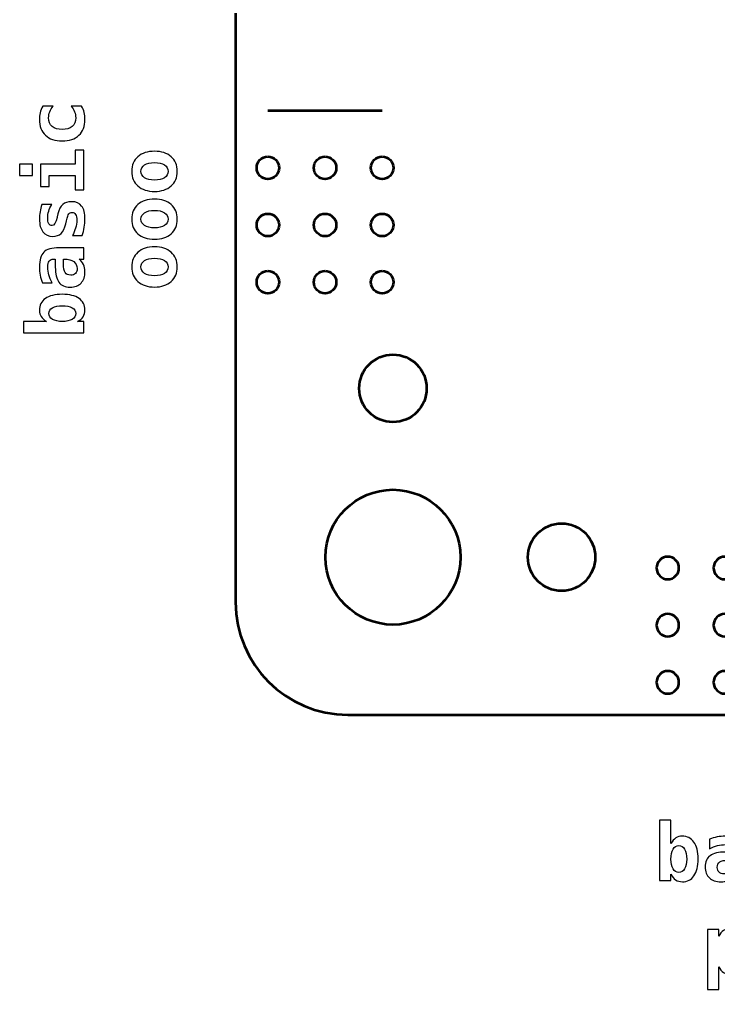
# Model space of a CAD drawing. Header units: centimetres. Extents: x -14.7 to 16.9, y -14.9 to 2.2.
# Drawn here: x -14.661 to -11.552, y -14.921 to -10.611 of the extents above; entities that cross this region are included whole.
import ezdxf

# ---------------------------------------------------------------- set-up
doc = ezdxf.new("R2010")
doc.units = ezdxf.units.CM
doc.header["$MEASUREMENT"] = 0
doc.layers.add('Layer 1', color=7, linetype='Continuous')

msp = doc.modelspace()

# ---------------------------------------------------------------- linework, layer by layer
at = {"layer": 'Layer 1', "lineweight": 53}
for centre, major_axis in [((-13.556, -11.27), (0, 0.05)), ((-13.302, -11.27), (0, 0.05)), ((-13.048, -11.27), (0, 0.05)), ((-13.556, -11.524), (0, 0.05)), ((-13.302, -11.524), (0, 0.05)), ((-13.048, -11.524), (0, 0.05)), ((-13.556, -11.778), (0, 0.05)), ((-13.302, -11.778), (0, 0.05)), ((-13.048, -11.778), (0, 0.05)), ((-13, -12.25), (0, 0.15)), ((-13, -13), (0, 0.3)), ((-12.25, -13), (0, 0.15))]:
    msp.add_ellipse(centre, major_axis=major_axis, ratio=1, dxfattribs=at)
for points, knots in [([(-13.7, -13.2), (-13.7, -13.2), (-13.7, -6.8), (-13.7, -6.8), (-13.7, -6.8), (-13.7, -6.52386), (-13.47614, -6.3), (-13.2, -6.3), (-13.2, -6.3), (-13.2, -6.3), (-6.8, -6.3), (-6.8, -6.3), (-6.8, -6.3), (-6.52386, -6.3), (-6.3, -6.52386), (-6.3, -6.8), (-6.3, -6.8), (-6.3, -6.8), (-6.3, -13.2), (-6.3, -13.2), (-6.3, -13.2), (-6.3, -13.47614), (-6.52386, -13.7), (-6.8, -13.7), (-6.8, -13.7), (-6.8, -13.7), (-13.2, -13.7), (-13.2, -13.7), (-13.2, -13.7), (-13.47614, -13.7), (-13.7, -13.47614), (-13.7, -13.2)], [0, 0, 0, 0, 0.1111111, 0.1111111, 0.1111111, 0.1111111, 0.2222222, 0.2222222, 0.2222222, 0.2222222, 0.3333333, 0.3333333, 0.3333333, 0.3333333, 0.4444444, 0.4444444, 0.4444444, 0.4444444, 0.5555556, 0.5555556, 0.5555556, 0.5555556, 0.6666667, 0.6666667, 0.6666667, 0.6666667, 0.7777778, 0.7777778, 0.7777778, 0.7777778, 1, 1, 1, 1]), ([(-11.728, -13.048), (-11.728, -13.07561), (-11.75039, -13.098), (-11.778, -13.098), (-11.778, -13.098), (-11.80561, -13.098), (-11.828, -13.07561), (-11.828, -13.048), (-11.828, -13.048), (-11.828, -13.02039), (-11.80561, -12.998), (-11.778, -12.998), (-11.778, -12.998), (-11.75039, -12.998), (-11.728, -13.02039), (-11.728, -13.048)], [0, 0, 0, 0, 0.2, 0.2, 0.2, 0.2, 0.4, 0.4, 0.4, 0.4, 0.6, 0.6, 0.6, 0.6, 1, 1, 1, 1]), ([(-11.474, -13.048), (-11.474, -13.07561), (-11.49639, -13.098), (-11.524, -13.098), (-11.524, -13.098), (-11.55161, -13.098), (-11.574, -13.07561), (-11.574, -13.048), (-11.574, -13.048), (-11.574, -13.02039), (-11.55161, -12.998), (-11.524, -12.998), (-11.524, -12.998), (-11.49639, -12.998), (-11.474, -13.02039), (-11.474, -13.048)], [0, 0, 0, 0, 0.2, 0.2, 0.2, 0.2, 0.4, 0.4, 0.4, 0.4, 0.6, 0.6, 0.6, 0.6, 1, 1, 1, 1]), ([(-11.728, -13.302), (-11.728, -13.32961), (-11.75039, -13.352), (-11.778, -13.352), (-11.778, -13.352), (-11.80561, -13.352), (-11.828, -13.32961), (-11.828, -13.302), (-11.828, -13.302), (-11.828, -13.27439), (-11.80561, -13.252), (-11.778, -13.252), (-11.778, -13.252), (-11.75039, -13.252), (-11.728, -13.27439), (-11.728, -13.302)], [0, 0, 0, 0, 0.2, 0.2, 0.2, 0.2, 0.4, 0.4, 0.4, 0.4, 0.6, 0.6, 0.6, 0.6, 1, 1, 1, 1]), ([(-11.474, -13.302), (-11.474, -13.32961), (-11.49639, -13.352), (-11.524, -13.352), (-11.524, -13.352), (-11.55161, -13.352), (-11.574, -13.32961), (-11.574, -13.302), (-11.574, -13.302), (-11.574, -13.27439), (-11.55161, -13.252), (-11.524, -13.252), (-11.524, -13.252), (-11.49639, -13.252), (-11.474, -13.27439), (-11.474, -13.302)], [0, 0, 0, 0, 0.2, 0.2, 0.2, 0.2, 0.4, 0.4, 0.4, 0.4, 0.6, 0.6, 0.6, 0.6, 1, 1, 1, 1]), ([(-11.728, -13.556), (-11.728, -13.58361), (-11.75039, -13.606), (-11.778, -13.606), (-11.778, -13.606), (-11.80561, -13.606), (-11.828, -13.58361), (-11.828, -13.556), (-11.828, -13.556), (-11.828, -13.52839), (-11.80561, -13.506), (-11.778, -13.506), (-11.778, -13.506), (-11.75039, -13.506), (-11.728, -13.52839), (-11.728, -13.556)], [0, 0, 0, 0, 0.2, 0.2, 0.2, 0.2, 0.4, 0.4, 0.4, 0.4, 0.6, 0.6, 0.6, 0.6, 1, 1, 1, 1]), ([(-11.474, -13.556), (-11.474, -13.58361), (-11.49639, -13.606), (-11.524, -13.606), (-11.524, -13.606), (-11.55161, -13.606), (-11.574, -13.58361), (-11.574, -13.556), (-11.574, -13.556), (-11.574, -13.52839), (-11.55161, -13.506), (-11.524, -13.506), (-11.524, -13.506), (-11.49639, -13.506), (-11.474, -13.52839), (-11.474, -13.556)], [0, 0, 0, 0, 0.2, 0.2, 0.2, 0.2, 0.4, 0.4, 0.4, 0.4, 0.6, 0.6, 0.6, 0.6, 1, 1, 1, 1])]:
    msp.add_open_spline(points, degree=3, knots=knots, dxfattribs=at)
at = {"layer": 'Layer 1'}
for points, knots in [([(-14.3843, -10.99677), (-14.37936, -11.00524), (-14.37565, -11.01441), (-14.37319, -11.02417), (-14.37319, -11.02417), (-14.37072, -11.03393), (-14.36948, -11.0444), (-14.36948, -11.05568), (-14.36948, -11.05568), (-14.36948, -11.08544), (-14.37842, -11.10866), (-14.39635, -11.12542), (-14.39635, -11.12542), (-14.41423, -11.14217), (-14.43904, -11.15058), (-14.47073, -11.15058), (-14.47073, -11.15058), (-14.50254, -11.15058), (-14.52741, -11.14212), (-14.5454, -11.12524), (-14.5454, -11.12524), (-14.56333, -11.10837), (-14.57233, -11.08508), (-14.57233, -11.05533), (-14.57233, -11.05533), (-14.57233, -11.04498), (-14.57109, -11.03505), (-14.56868, -11.02546), (-14.56868, -11.02546), (-14.56627, -11.01588), (-14.56257, -11.0063), (-14.55751, -10.99677), (-14.55751, -10.99677), (-14.55751, -10.99677), (-14.5113, -10.99677), (-14.5113, -10.99677), (-14.5113, -10.99677), (-14.51765, -11.00412), (-14.52253, -11.01217), (-14.52594, -11.02099), (-14.52594, -11.02099), (-14.52935, -11.02975), (-14.53105, -11.03887), (-14.53105, -11.04828), (-14.53105, -11.04828), (-14.53105, -11.06468), (-14.52582, -11.07732), (-14.51536, -11.08614), (-14.51536, -11.08614), (-14.50489, -11.09502), (-14.49001, -11.09943), (-14.47073, -11.09943), (-14.47073, -11.09943), (-14.45144, -11.09943), (-14.43663, -11.09502), (-14.42628, -11.08614), (-14.42628, -11.08614), (-14.41593, -11.07732), (-14.41076, -11.06468), (-14.41076, -11.04828), (-14.41076, -11.04828), (-14.41076, -11.03852), (-14.4124, -11.0294), (-14.41564, -11.02088), (-14.41564, -11.02088), (-14.41893, -11.01241), (-14.42387, -11.00435), (-14.43051, -10.99677), (-14.43051, -10.99677), (-14.43051, -10.99677), (-14.3843, -10.99677), (-14.3843, -10.99677)], [0, 0, 0, 0, 0.0526316, 0.0526316, 0.0526316, 0.0526316, 0.1052632, 0.1052632, 0.1052632, 0.1052632, 0.1578947, 0.1578947, 0.1578947, 0.1578947, 0.2105263, 0.2105263, 0.2105263, 0.2105263, 0.2631579, 0.2631579, 0.2631579, 0.2631579, 0.3157895, 0.3157895, 0.3157895, 0.3157895, 0.3684211, 0.3684211, 0.3684211, 0.3684211, 0.4210526, 0.4210526, 0.4210526, 0.4210526, 0.4736842, 0.4736842, 0.4736842, 0.4736842, 0.5263158, 0.5263158, 0.5263158, 0.5263158, 0.5789474, 0.5789474, 0.5789474, 0.5789474, 0.6315789, 0.6315789, 0.6315789, 0.6315789, 0.6842105, 0.6842105, 0.6842105, 0.6842105, 0.7368421, 0.7368421, 0.7368421, 0.7368421, 0.7894737, 0.7894737, 0.7894737, 0.7894737, 0.8421053, 0.8421053, 0.8421053, 0.8421053, 0.8947368, 0.8947368, 0.8947368, 0.8947368, 1, 1, 1, 1]), ([(-14.56739, -11.35378), (-14.56739, -11.35378), (-14.56739, -11.25394), (-14.56739, -11.25394), (-14.56739, -11.25394), (-14.56739, -11.25394), (-14.41323, -11.25394), (-14.41323, -11.25394), (-14.41323, -11.25394), (-14.41323, -11.25394), (-14.41323, -11.19115), (-14.41323, -11.19115), (-14.41323, -11.19115), (-14.41323, -11.19115), (-14.37442, -11.19115), (-14.37442, -11.19115), (-14.37442, -11.19115), (-14.37442, -11.19115), (-14.37442, -11.36719), (-14.37442, -11.36719), (-14.37442, -11.36719), (-14.37442, -11.36719), (-14.41323, -11.36719), (-14.41323, -11.36719), (-14.41323, -11.36719), (-14.41323, -11.36719), (-14.41323, -11.30439), (-14.41323, -11.30439), (-14.41323, -11.30439), (-14.41323, -11.30439), (-14.52858, -11.30439), (-14.52858, -11.30439), (-14.52858, -11.30439), (-14.52858, -11.30439), (-14.52858, -11.35378), (-14.52858, -11.35378), (-14.52858, -11.35378), (-14.52858, -11.35378), (-14.56739, -11.35378), (-14.56739, -11.35378)], [0, 0, 0, 0, 0.0909091, 0.0909091, 0.0909091, 0.0909091, 0.1818182, 0.1818182, 0.1818182, 0.1818182, 0.2727273, 0.2727273, 0.2727273, 0.2727273, 0.3636364, 0.3636364, 0.3636364, 0.3636364, 0.4545455, 0.4545455, 0.4545455, 0.4545455, 0.5454545, 0.5454545, 0.5454545, 0.5454545, 0.6363636, 0.6363636, 0.6363636, 0.6363636, 0.7272727, 0.7272727, 0.7272727, 0.7272727, 0.8181818, 0.8181818, 0.8181818, 0.8181818, 1, 1, 1, 1]), ([(-14.06009, -11.37495), (-14.09119, -11.37495), (-14.11583, -11.36689), (-14.13406, -11.35078), (-14.13406, -11.35078), (-14.15222, -11.33461), (-14.16134, -11.31297), (-14.16134, -11.28575), (-14.16134, -11.28575), (-14.16134, -11.25847), (-14.15222, -11.23677), (-14.13406, -11.22061), (-14.13406, -11.22061), (-14.11583, -11.2045), (-14.09119, -11.19644), (-14.06009, -11.19644), (-14.06009, -11.19644), (-14.02899, -11.19644), (-14.00435, -11.2045), (-13.98612, -11.22061), (-13.98612, -11.22061), (-13.96795, -11.23677), (-13.95884, -11.25847), (-13.95884, -11.28575), (-13.95884, -11.28575), (-13.95884, -11.31297), (-13.96795, -11.33461), (-13.98612, -11.35078), (-13.98612, -11.35078), (-14.00435, -11.36689), (-14.02899, -11.37495), (-14.06009, -11.37495)], [0, 0, 0, 0, 0.1111111, 0.1111111, 0.1111111, 0.1111111, 0.2222222, 0.2222222, 0.2222222, 0.2222222, 0.3333333, 0.3333333, 0.3333333, 0.3333333, 0.4444444, 0.4444444, 0.4444444, 0.4444444, 0.5555556, 0.5555556, 0.5555556, 0.5555556, 0.6666667, 0.6666667, 0.6666667, 0.6666667, 0.7777778, 0.7777778, 0.7777778, 0.7777778, 1, 1, 1, 1]), ([(-14.12041, -11.28575), (-14.12041, -11.29781), (-14.11512, -11.30727), (-14.10448, -11.31415), (-14.10448, -11.31415), (-14.09384, -11.32103), (-14.07902, -11.3245), (-14.06009, -11.3245), (-14.06009, -11.3245), (-14.04116, -11.3245), (-14.02634, -11.32103), (-14.0157, -11.31415), (-14.0157, -11.31415), (-14.00506, -11.30727), (-13.99976, -11.29781), (-13.99976, -11.28575), (-13.99976, -11.28575), (-13.99976, -11.27364), (-14.00506, -11.26411), (-14.0157, -11.25724), (-14.0157, -11.25724), (-14.02634, -11.25036), (-14.04116, -11.24689), (-14.06009, -11.24689), (-14.06009, -11.24689), (-14.07902, -11.24689), (-14.09384, -11.25036), (-14.10448, -11.25724), (-14.10448, -11.25724), (-14.11512, -11.26411), (-14.12041, -11.27364), (-14.12041, -11.28575)], [0, 0, 0, 0, 0.1111111, 0.1111111, 0.1111111, 0.1111111, 0.2222222, 0.2222222, 0.2222222, 0.2222222, 0.3333333, 0.3333333, 0.3333333, 0.3333333, 0.4444444, 0.4444444, 0.4444444, 0.4444444, 0.5555556, 0.5555556, 0.5555556, 0.5555556, 0.6666667, 0.6666667, 0.6666667, 0.6666667, 0.7777778, 0.7777778, 0.7777778, 0.7777778, 1, 1, 1, 1]), ([(-14.66123, -11.30439), (-14.66123, -11.30439), (-14.66123, -11.25394), (-14.66123, -11.25394), (-14.66123, -11.25394), (-14.66123, -11.25394), (-14.60232, -11.25394), (-14.60232, -11.25394), (-14.60232, -11.25394), (-14.60232, -11.25394), (-14.60232, -11.30439), (-14.60232, -11.30439), (-14.60232, -11.30439), (-14.60232, -11.30439), (-14.66123, -11.30439), (-14.66123, -11.30439)], [0, 0, 0, 0, 0.2, 0.2, 0.2, 0.2, 0.4, 0.4, 0.4, 0.4, 0.6, 0.6, 0.6, 0.6, 1, 1, 1, 1]), ([(-14.56139, -11.4335), (-14.56139, -11.4335), (-14.5173, -11.4335), (-14.5173, -11.4335), (-14.5173, -11.4335), (-14.52323, -11.44279), (-14.5277, -11.4525), (-14.53076, -11.46255), (-14.53076, -11.46255), (-14.53376, -11.4726), (-14.53529, -11.48272), (-14.53529, -11.49283), (-14.53529, -11.49283), (-14.53529, -11.50412), (-14.53364, -11.51264), (-14.53041, -11.51835), (-14.53041, -11.51835), (-14.52711, -11.52411), (-14.52229, -11.52699), (-14.51588, -11.52699), (-14.51588, -11.52699), (-14.50671, -11.52699), (-14.49925, -11.5147), (-14.49348, -11.49013), (-14.49348, -11.49013), (-14.49348, -11.49013), (-14.49301, -11.48824), (-14.49301, -11.48824), (-14.49301, -11.48824), (-14.49301, -11.48824), (-14.48954, -11.47378), (-14.48954, -11.47378), (-14.48954, -11.47378), (-14.48519, -11.45538), (-14.47814, -11.44185), (-14.46844, -11.43333), (-14.46844, -11.43333), (-14.45873, -11.42474), (-14.44562, -11.42045), (-14.4291, -11.42045), (-14.4291, -11.42045), (-14.40923, -11.42045), (-14.39429, -11.42698), (-14.38436, -11.43997), (-14.38436, -11.43997), (-14.37442, -11.45302), (-14.36948, -11.4726), (-14.36948, -11.49877), (-14.36948, -11.49877), (-14.36948, -11.51035), (-14.37048, -11.52229), (-14.37248, -11.5344), (-14.37248, -11.5344), (-14.37448, -11.54657), (-14.37748, -11.55892), (-14.38148, -11.57144), (-14.38148, -11.57144), (-14.38148, -11.57144), (-14.42557, -11.57144), (-14.42557, -11.57144), (-14.42557, -11.57144), (-14.41928, -11.56033), (-14.41446, -11.54898), (-14.41117, -11.53746), (-14.41117, -11.53746), (-14.40782, -11.52593), (-14.40617, -11.51482), (-14.40617, -11.504), (-14.40617, -11.504), (-14.40617, -11.49218), (-14.40788, -11.48325), (-14.41134, -11.47719), (-14.41134, -11.47719), (-14.41475, -11.47113), (-14.41975, -11.46808), (-14.42628, -11.46808), (-14.42628, -11.46808), (-14.43275, -11.46808), (-14.43769, -11.47025), (-14.4411, -11.47454), (-14.4411, -11.47454), (-14.44456, -11.47884), (-14.44821, -11.48907), (-14.45215, -11.5053), (-14.45215, -11.5053), (-14.45215, -11.5053), (-14.45521, -11.51923), (-14.45521, -11.51923), (-14.45521, -11.51923), (-14.45962, -11.53852), (-14.46644, -11.55257), (-14.47573, -11.56139), (-14.47573, -11.56139), (-14.48502, -11.57021), (-14.49748, -11.57462), (-14.51306, -11.57462), (-14.51306, -11.57462), (-14.5317, -11.57462), (-14.54617, -11.56791), (-14.55645, -11.55445), (-14.55645, -11.55445), (-14.5668, -11.54104), (-14.57198, -11.52211), (-14.57198, -11.49777), (-14.57198, -11.49777), (-14.57198, -11.48683), (-14.57109, -11.47596), (-14.56933, -11.46514), (-14.56933, -11.46514), (-14.56757, -11.45426), (-14.56492, -11.44374), (-14.56139, -11.4335)], [0, 0, 0, 0, 0.0344828, 0.0344828, 0.0344828, 0.0344828, 0.0689655, 0.0689655, 0.0689655, 0.0689655, 0.1034483, 0.1034483, 0.1034483, 0.1034483, 0.137931, 0.137931, 0.137931, 0.137931, 0.1724138, 0.1724138, 0.1724138, 0.1724138, 0.2068966, 0.2068966, 0.2068966, 0.2068966, 0.2413793, 0.2413793, 0.2413793, 0.2413793, 0.2758621, 0.2758621, 0.2758621, 0.2758621, 0.3103448, 0.3103448, 0.3103448, 0.3103448, 0.3448276, 0.3448276, 0.3448276, 0.3448276, 0.3793103, 0.3793103, 0.3793103, 0.3793103, 0.4137931, 0.4137931, 0.4137931, 0.4137931, 0.4482759, 0.4482759, 0.4482759, 0.4482759, 0.4827586, 0.4827586, 0.4827586, 0.4827586, 0.5172414, 0.5172414, 0.5172414, 0.5172414, 0.5517241, 0.5517241, 0.5517241, 0.5517241, 0.5862069, 0.5862069, 0.5862069, 0.5862069, 0.6206897, 0.6206897, 0.6206897, 0.6206897, 0.6551724, 0.6551724, 0.6551724, 0.6551724, 0.6896552, 0.6896552, 0.6896552, 0.6896552, 0.7241379, 0.7241379, 0.7241379, 0.7241379, 0.7586207, 0.7586207, 0.7586207, 0.7586207, 0.7931034, 0.7931034, 0.7931034, 0.7931034, 0.8275862, 0.8275862, 0.8275862, 0.8275862, 0.862069, 0.862069, 0.862069, 0.862069, 0.8965517, 0.8965517, 0.8965517, 0.8965517, 0.9310345, 0.9310345, 0.9310345, 0.9310345, 1, 1, 1, 1]), ([(-14.06009, -11.58732), (-14.09119, -11.58732), (-14.11583, -11.57926), (-14.13406, -11.56315), (-14.13406, -11.56315), (-14.15222, -11.54698), (-14.16134, -11.52534), (-14.16134, -11.49812), (-14.16134, -11.49812), (-14.16134, -11.47084), (-14.15222, -11.44914), (-14.13406, -11.43298), (-14.13406, -11.43298), (-14.11583, -11.41687), (-14.09119, -11.40881), (-14.06009, -11.40881), (-14.06009, -11.40881), (-14.02899, -11.40881), (-14.00435, -11.41687), (-13.98612, -11.43298), (-13.98612, -11.43298), (-13.96795, -11.44914), (-13.95884, -11.47084), (-13.95884, -11.49812), (-13.95884, -11.49812), (-13.95884, -11.52534), (-13.96795, -11.54698), (-13.98612, -11.56315), (-13.98612, -11.56315), (-14.00435, -11.57926), (-14.02899, -11.58732), (-14.06009, -11.58732)], [0, 0, 0, 0, 0.1111111, 0.1111111, 0.1111111, 0.1111111, 0.2222222, 0.2222222, 0.2222222, 0.2222222, 0.3333333, 0.3333333, 0.3333333, 0.3333333, 0.4444444, 0.4444444, 0.4444444, 0.4444444, 0.5555556, 0.5555556, 0.5555556, 0.5555556, 0.6666667, 0.6666667, 0.6666667, 0.6666667, 0.7777778, 0.7777778, 0.7777778, 0.7777778, 1, 1, 1, 1]), ([(-14.12041, -11.49812), (-14.12041, -11.51018), (-14.11512, -11.51964), (-14.10448, -11.52652), (-14.10448, -11.52652), (-14.09384, -11.5334), (-14.07902, -11.53687), (-14.06009, -11.53687), (-14.06009, -11.53687), (-14.04116, -11.53687), (-14.02634, -11.5334), (-14.0157, -11.52652), (-14.0157, -11.52652), (-14.00506, -11.51964), (-13.99976, -11.51018), (-13.99976, -11.49812), (-13.99976, -11.49812), (-13.99976, -11.48601), (-14.00506, -11.47648), (-14.0157, -11.46961), (-14.0157, -11.46961), (-14.02634, -11.46273), (-14.04116, -11.45926), (-14.06009, -11.45926), (-14.06009, -11.45926), (-14.07902, -11.45926), (-14.09384, -11.46273), (-14.10448, -11.46961), (-14.10448, -11.46961), (-14.11512, -11.47648), (-14.12041, -11.48601), (-14.12041, -11.49812)], [0, 0, 0, 0, 0.1111111, 0.1111111, 0.1111111, 0.1111111, 0.2222222, 0.2222222, 0.2222222, 0.2222222, 0.3333333, 0.3333333, 0.3333333, 0.3333333, 0.4444444, 0.4444444, 0.4444444, 0.4444444, 0.5555556, 0.5555556, 0.5555556, 0.5555556, 0.6666667, 0.6666667, 0.6666667, 0.6666667, 0.7777778, 0.7777778, 0.7777778, 0.7777778, 1, 1, 1, 1]), ([(-14.48455, -11.62577), (-14.48455, -11.62577), (-14.37442, -11.62577), (-14.37442, -11.62577), (-14.37442, -11.62577), (-14.37442, -11.62577), (-14.37442, -11.67586), (-14.37442, -11.67586), (-14.37442, -11.67586), (-14.37442, -11.67586), (-14.39594, -11.67586), (-14.39594, -11.67586), (-14.39594, -11.67586), (-14.38747, -11.68192), (-14.38095, -11.68974), (-14.37636, -11.69926), (-14.37636, -11.69926), (-14.37177, -11.70879), (-14.36948, -11.71931), (-14.36948, -11.73078), (-14.36948, -11.73078), (-14.36948, -11.75271), (-14.3753, -11.76982), (-14.38688, -11.78205), (-14.38688, -11.78205), (-14.39847, -11.79428), (-14.41464, -11.80039), (-14.43545, -11.80039), (-14.43545, -11.80039), (-14.45797, -11.80039), (-14.47461, -11.7931), (-14.48531, -11.77852), (-14.48531, -11.77852), (-14.49607, -11.76394), (-14.50142, -11.74142), (-14.50142, -11.7109), (-14.50142, -11.7109), (-14.50142, -11.7109), (-14.50142, -11.67586), (-14.50142, -11.67586), (-14.50142, -11.67586), (-14.50142, -11.67586), (-14.50983, -11.67586), (-14.50983, -11.67586), (-14.50983, -11.67586), (-14.518, -11.67586), (-14.52412, -11.6788), (-14.52829, -11.68474), (-14.52829, -11.68474), (-14.53247, -11.69068), (-14.53458, -11.69938), (-14.53458, -11.7109), (-14.53458, -11.7109), (-14.53458, -11.72296), (-14.53305, -11.7346), (-14.53005, -11.74595), (-14.53005, -11.74595), (-14.527, -11.75724), (-14.52218, -11.76905), (-14.51553, -11.78134), (-14.51553, -11.78134), (-14.51553, -11.78134), (-14.55857, -11.78134), (-14.55857, -11.78134), (-14.55857, -11.78134), (-14.56316, -11.77023), (-14.56651, -11.75888), (-14.56868, -11.74742), (-14.56868, -11.74742), (-14.57086, -11.73589), (-14.57198, -11.72372), (-14.57198, -11.7109), (-14.57198, -11.7109), (-14.57198, -11.67951), (-14.56563, -11.65752), (-14.55287, -11.64482), (-14.55287, -11.64482), (-14.54011, -11.63212), (-14.51735, -11.62577), (-14.48455, -11.62577)], [0, 0, 0, 0, 0.047619, 0.047619, 0.047619, 0.047619, 0.0952381, 0.0952381, 0.0952381, 0.0952381, 0.1428571, 0.1428571, 0.1428571, 0.1428571, 0.1904762, 0.1904762, 0.1904762, 0.1904762, 0.2380952, 0.2380952, 0.2380952, 0.2380952, 0.2857143, 0.2857143, 0.2857143, 0.2857143, 0.3333333, 0.3333333, 0.3333333, 0.3333333, 0.3809524, 0.3809524, 0.3809524, 0.3809524, 0.4285714, 0.4285714, 0.4285714, 0.4285714, 0.4761905, 0.4761905, 0.4761905, 0.4761905, 0.5238095, 0.5238095, 0.5238095, 0.5238095, 0.5714286, 0.5714286, 0.5714286, 0.5714286, 0.6190476, 0.6190476, 0.6190476, 0.6190476, 0.6666667, 0.6666667, 0.6666667, 0.6666667, 0.7142857, 0.7142857, 0.7142857, 0.7142857, 0.7619048, 0.7619048, 0.7619048, 0.7619048, 0.8095238, 0.8095238, 0.8095238, 0.8095238, 0.8571429, 0.8571429, 0.8571429, 0.8571429, 0.9047619, 0.9047619, 0.9047619, 0.9047619, 1, 1, 1, 1]), ([(-14.06009, -11.79969), (-14.09119, -11.79969), (-14.11583, -11.79163), (-14.13406, -11.77552), (-14.13406, -11.77552), (-14.15222, -11.75935), (-14.16134, -11.73771), (-14.16134, -11.71049), (-14.16134, -11.71049), (-14.16134, -11.68321), (-14.15222, -11.66151), (-14.13406, -11.64535), (-14.13406, -11.64535), (-14.11583, -11.62924), (-14.09119, -11.62118), (-14.06009, -11.62118), (-14.06009, -11.62118), (-14.02899, -11.62118), (-14.00435, -11.62924), (-13.98612, -11.64535), (-13.98612, -11.64535), (-13.96795, -11.66151), (-13.95884, -11.68321), (-13.95884, -11.71049), (-13.95884, -11.71049), (-13.95884, -11.73771), (-13.96795, -11.75935), (-13.98612, -11.77552), (-13.98612, -11.77552), (-14.00435, -11.79163), (-14.02899, -11.79969), (-14.06009, -11.79969)], [0, 0, 0, 0, 0.1111111, 0.1111111, 0.1111111, 0.1111111, 0.2222222, 0.2222222, 0.2222222, 0.2222222, 0.3333333, 0.3333333, 0.3333333, 0.3333333, 0.4444444, 0.4444444, 0.4444444, 0.4444444, 0.5555556, 0.5555556, 0.5555556, 0.5555556, 0.6666667, 0.6666667, 0.6666667, 0.6666667, 0.7777778, 0.7777778, 0.7777778, 0.7777778, 1, 1, 1, 1]), ([(-14.46508, -11.69603), (-14.46508, -11.7149), (-14.46267, -11.72807), (-14.45785, -11.73554), (-14.45785, -11.73554), (-14.45303, -11.74301), (-14.44474, -11.74677), (-14.43304, -11.74677), (-14.43304, -11.74677), (-14.42428, -11.74677), (-14.41734, -11.74418), (-14.41217, -11.73901), (-14.41217, -11.73901), (-14.40699, -11.73383), (-14.40441, -11.72684), (-14.40441, -11.71796), (-14.40441, -11.71796), (-14.40441, -11.70461), (-14.40946, -11.69426), (-14.41952, -11.68691), (-14.41952, -11.68691), (-14.42957, -11.67956), (-14.44362, -11.67586), (-14.46162, -11.67586), (-14.46162, -11.67586), (-14.46162, -11.67586), (-14.46508, -11.67586), (-14.46508, -11.67586), (-14.46508, -11.67586), (-14.46508, -11.67586), (-14.46508, -11.69603), (-14.46508, -11.69603)], [0, 0, 0, 0, 0.1111111, 0.1111111, 0.1111111, 0.1111111, 0.2222222, 0.2222222, 0.2222222, 0.2222222, 0.3333333, 0.3333333, 0.3333333, 0.3333333, 0.4444444, 0.4444444, 0.4444444, 0.4444444, 0.5555556, 0.5555556, 0.5555556, 0.5555556, 0.6666667, 0.6666667, 0.6666667, 0.6666667, 0.7777778, 0.7777778, 0.7777778, 0.7777778, 1, 1, 1, 1]), ([(-14.12041, -11.71049), (-14.12041, -11.72255), (-14.11512, -11.73201), (-14.10448, -11.73889), (-14.10448, -11.73889), (-14.09384, -11.74577), (-14.07902, -11.74924), (-14.06009, -11.74924), (-14.06009, -11.74924), (-14.04116, -11.74924), (-14.02634, -11.74577), (-14.0157, -11.73889), (-14.0157, -11.73889), (-14.00506, -11.73201), (-13.99976, -11.72255), (-13.99976, -11.71049), (-13.99976, -11.71049), (-13.99976, -11.69838), (-14.00506, -11.68885), (-14.0157, -11.68198), (-14.0157, -11.68198), (-14.02634, -11.6751), (-14.04116, -11.67163), (-14.06009, -11.67163), (-14.06009, -11.67163), (-14.07902, -11.67163), (-14.09384, -11.6751), (-14.10448, -11.68198), (-14.10448, -11.68198), (-14.11512, -11.68885), (-14.12041, -11.69838), (-14.12041, -11.71049)], [0, 0, 0, 0, 0.1111111, 0.1111111, 0.1111111, 0.1111111, 0.2222222, 0.2222222, 0.2222222, 0.2222222, 0.3333333, 0.3333333, 0.3333333, 0.3333333, 0.4444444, 0.4444444, 0.4444444, 0.4444444, 0.5555556, 0.5555556, 0.5555556, 0.5555556, 0.6666667, 0.6666667, 0.6666667, 0.6666667, 0.7777778, 0.7777778, 0.7777778, 0.7777778, 1, 1, 1, 1]), ([(-14.53999, -11.95279), (-14.55063, -11.94662), (-14.55863, -11.93938), (-14.56398, -11.93121), (-14.56398, -11.93121), (-14.56933, -11.92298), (-14.57198, -11.91375), (-14.57198, -11.9034), (-14.57198, -11.9034), (-14.57198, -11.88059), (-14.56327, -11.86295), (-14.54581, -11.85066), (-14.54581, -11.85066), (-14.52835, -11.83831), (-14.5033, -11.83214), (-14.47073, -11.83214), (-14.47073, -11.83214), (-14.43857, -11.83214), (-14.4137, -11.83819), (-14.396, -11.85037), (-14.396, -11.85037), (-14.3783, -11.86254), (-14.36948, -11.87965), (-14.36948, -11.9017), (-14.36948, -11.9017), (-14.36948, -11.91328), (-14.3723, -11.92333), (-14.37789, -11.93198), (-14.37789, -11.93198), (-14.38353, -11.94056), (-14.39188, -11.9475), (-14.403, -11.95279), (-14.403, -11.95279), (-14.403, -11.95279), (-14.37442, -11.95279), (-14.37442, -11.95279), (-14.37442, -11.95279), (-14.37442, -11.95279), (-14.37442, -12.00324), (-14.37442, -12.00324), (-14.37442, -12.00324), (-14.37442, -12.00324), (-14.64253, -12.00324), (-14.64253, -12.00324), (-14.64253, -12.00324), (-14.64253, -12.00324), (-14.64253, -11.95279), (-14.64253, -11.95279), (-14.64253, -11.95279), (-14.64253, -11.95279), (-14.53999, -11.95279), (-14.53999, -11.95279)], [0, 0, 0, 0, 0.0714286, 0.0714286, 0.0714286, 0.0714286, 0.1428571, 0.1428571, 0.1428571, 0.1428571, 0.2142857, 0.2142857, 0.2142857, 0.2142857, 0.2857143, 0.2857143, 0.2857143, 0.2857143, 0.3571429, 0.3571429, 0.3571429, 0.3571429, 0.4285714, 0.4285714, 0.4285714, 0.4285714, 0.5, 0.5, 0.5, 0.5, 0.5714286, 0.5714286, 0.5714286, 0.5714286, 0.6428571, 0.6428571, 0.6428571, 0.6428571, 0.7142857, 0.7142857, 0.7142857, 0.7142857, 0.7857143, 0.7857143, 0.7857143, 0.7857143, 0.8571429, 0.8571429, 0.8571429, 0.8571429, 1, 1, 1, 1]), ([(-14.47038, -11.88259), (-14.48896, -11.88259), (-14.5036, -11.8857), (-14.51412, -11.89188), (-14.51412, -11.89188), (-14.5247, -11.89805), (-14.53, -11.90663), (-14.53, -11.91751), (-14.53, -11.91751), (-14.53, -11.92839), (-14.5247, -11.93703), (-14.51412, -11.94332), (-14.51412, -11.94332), (-14.5036, -11.94961), (-14.48896, -11.95279), (-14.47038, -11.95279), (-14.47038, -11.95279), (-14.45174, -11.95279), (-14.43716, -11.94961), (-14.42663, -11.94332), (-14.42663, -11.94332), (-14.41605, -11.93703), (-14.41076, -11.92839), (-14.41076, -11.91751), (-14.41076, -11.91751), (-14.41076, -11.90663), (-14.41605, -11.89805), (-14.42663, -11.89188), (-14.42663, -11.89188), (-14.43716, -11.8857), (-14.45174, -11.88259), (-14.47038, -11.88259)], [0, 0, 0, 0, 0.1111111, 0.1111111, 0.1111111, 0.1111111, 0.2222222, 0.2222222, 0.2222222, 0.2222222, 0.3333333, 0.3333333, 0.3333333, 0.3333333, 0.4444444, 0.4444444, 0.4444444, 0.4444444, 0.5555556, 0.5555556, 0.5555556, 0.5555556, 0.6666667, 0.6666667, 0.6666667, 0.6666667, 0.7777778, 0.7777778, 0.7777778, 0.7777778, 1, 1, 1, 1]), ([(-11.76356, -14.27167), (-11.75739, -14.26103), (-11.75015, -14.25303), (-11.74198, -14.24768), (-11.74198, -14.24768), (-11.73375, -14.24233), (-11.72452, -14.23968), (-11.71417, -14.23968), (-11.71417, -14.23968), (-11.69136, -14.23968), (-11.67372, -14.24839), (-11.66143, -14.26585), (-11.66143, -14.26585), (-11.64908, -14.28331), (-11.64291, -14.3083), (-11.64291, -14.34093), (-11.64291, -14.34093), (-11.64291, -14.37309), (-11.64896, -14.39796), (-11.66114, -14.41566), (-11.66114, -14.41566), (-11.67331, -14.43336), (-11.69042, -14.44218), (-11.71247, -14.44218), (-11.71247, -14.44218), (-11.72405, -14.44218), (-11.7341, -14.43936), (-11.74275, -14.43377), (-11.74275, -14.43377), (-11.75133, -14.42813), (-11.75827, -14.41978), (-11.76356, -14.40866), (-11.76356, -14.40866), (-11.76356, -14.40866), (-11.76356, -14.43724), (-11.76356, -14.43724), (-11.76356, -14.43724), (-11.76356, -14.43724), (-11.81401, -14.43724), (-11.81401, -14.43724), (-11.81401, -14.43724), (-11.81401, -14.43724), (-11.81401, -14.16913), (-11.81401, -14.16913), (-11.81401, -14.16913), (-11.81401, -14.16913), (-11.76356, -14.16913), (-11.76356, -14.16913), (-11.76356, -14.16913), (-11.76356, -14.16913), (-11.76356, -14.27167), (-11.76356, -14.27167)], [0, 0, 0, 0, 0.0714286, 0.0714286, 0.0714286, 0.0714286, 0.1428571, 0.1428571, 0.1428571, 0.1428571, 0.2142857, 0.2142857, 0.2142857, 0.2142857, 0.2857143, 0.2857143, 0.2857143, 0.2857143, 0.3571429, 0.3571429, 0.3571429, 0.3571429, 0.4285714, 0.4285714, 0.4285714, 0.4285714, 0.5, 0.5, 0.5, 0.5, 0.5714286, 0.5714286, 0.5714286, 0.5714286, 0.6428571, 0.6428571, 0.6428571, 0.6428571, 0.7142857, 0.7142857, 0.7142857, 0.7142857, 0.7857143, 0.7857143, 0.7857143, 0.7857143, 0.8571429, 0.8571429, 0.8571429, 0.8571429, 1, 1, 1, 1]), ([(-11.43654, -14.32711), (-11.43654, -14.32711), (-11.43654, -14.43724), (-11.43654, -14.43724), (-11.43654, -14.43724), (-11.43654, -14.43724), (-11.48663, -14.43724), (-11.48663, -14.43724), (-11.48663, -14.43724), (-11.48663, -14.43724), (-11.48663, -14.41572), (-11.48663, -14.41572), (-11.48663, -14.41572), (-11.49269, -14.42419), (-11.50051, -14.43071), (-11.51003, -14.4353), (-11.51003, -14.4353), (-11.51956, -14.43989), (-11.53008, -14.44218), (-11.54155, -14.44218), (-11.54155, -14.44218), (-11.56348, -14.44218), (-11.58059, -14.43636), (-11.59282, -14.42478), (-11.59282, -14.42478), (-11.60505, -14.41319), (-11.61116, -14.39696), (-11.61116, -14.37621), (-11.61116, -14.37621), (-11.61116, -14.35369), (-11.60387, -14.33705), (-11.58929, -14.32635), (-11.58929, -14.32635), (-11.57471, -14.31559), (-11.55219, -14.31024), (-11.52167, -14.31024), (-11.52167, -14.31024), (-11.52167, -14.31024), (-11.48663, -14.31024), (-11.48663, -14.31024), (-11.48663, -14.31024), (-11.48663, -14.31024), (-11.48663, -14.30183), (-11.48663, -14.30183), (-11.48663, -14.30183), (-11.48663, -14.29366), (-11.48957, -14.28754), (-11.49551, -14.28337), (-11.49551, -14.28337), (-11.50145, -14.27919), (-11.51015, -14.27708), (-11.52167, -14.27708), (-11.52167, -14.27708), (-11.53373, -14.27708), (-11.54537, -14.27861), (-11.55672, -14.28161), (-11.55672, -14.28161), (-11.56801, -14.28466), (-11.57982, -14.28948), (-11.59211, -14.29613), (-11.59211, -14.29613), (-11.59211, -14.29613), (-11.59211, -14.25309), (-11.59211, -14.25309), (-11.59211, -14.25309), (-11.581, -14.2485), (-11.56965, -14.24515), (-11.55819, -14.24298), (-11.55819, -14.24298), (-11.54666, -14.2408), (-11.53449, -14.23968), (-11.52167, -14.23968), (-11.52167, -14.23968), (-11.49028, -14.23968), (-11.46829, -14.24603), (-11.45559, -14.25879), (-11.45559, -14.25879), (-11.44289, -14.27155), (-11.43654, -14.29431), (-11.43654, -14.32711)], [0, 0, 0, 0, 0.047619, 0.047619, 0.047619, 0.047619, 0.0952381, 0.0952381, 0.0952381, 0.0952381, 0.1428571, 0.1428571, 0.1428571, 0.1428571, 0.1904762, 0.1904762, 0.1904762, 0.1904762, 0.2380952, 0.2380952, 0.2380952, 0.2380952, 0.2857143, 0.2857143, 0.2857143, 0.2857143, 0.3333333, 0.3333333, 0.3333333, 0.3333333, 0.3809524, 0.3809524, 0.3809524, 0.3809524, 0.4285714, 0.4285714, 0.4285714, 0.4285714, 0.4761905, 0.4761905, 0.4761905, 0.4761905, 0.5238095, 0.5238095, 0.5238095, 0.5238095, 0.5714286, 0.5714286, 0.5714286, 0.5714286, 0.6190476, 0.6190476, 0.6190476, 0.6190476, 0.6666667, 0.6666667, 0.6666667, 0.6666667, 0.7142857, 0.7142857, 0.7142857, 0.7142857, 0.7619048, 0.7619048, 0.7619048, 0.7619048, 0.8095238, 0.8095238, 0.8095238, 0.8095238, 0.8571429, 0.8571429, 0.8571429, 0.8571429, 0.9047619, 0.9047619, 0.9047619, 0.9047619, 1, 1, 1, 1]), ([(-11.69336, -14.34128), (-11.69336, -14.32265), (-11.69647, -14.30806), (-11.70265, -14.29754), (-11.70265, -14.29754), (-11.70882, -14.28696), (-11.7174, -14.28166), (-11.72828, -14.28166), (-11.72828, -14.28166), (-11.73916, -14.28166), (-11.7478, -14.28696), (-11.75409, -14.29754), (-11.75409, -14.29754), (-11.76038, -14.30806), (-11.76356, -14.32265), (-11.76356, -14.34128), (-11.76356, -14.34128), (-11.76356, -14.35986), (-11.76038, -14.3745), (-11.75409, -14.38503), (-11.75409, -14.38503), (-11.7478, -14.39561), (-11.73916, -14.4009), (-11.72828, -14.4009), (-11.72828, -14.4009), (-11.7174, -14.4009), (-11.70882, -14.39561), (-11.70265, -14.38503), (-11.70265, -14.38503), (-11.69647, -14.3745), (-11.69336, -14.35986), (-11.69336, -14.34128)], [0, 0, 0, 0, 0.1111111, 0.1111111, 0.1111111, 0.1111111, 0.2222222, 0.2222222, 0.2222222, 0.2222222, 0.3333333, 0.3333333, 0.3333333, 0.3333333, 0.4444444, 0.4444444, 0.4444444, 0.4444444, 0.5555556, 0.5555556, 0.5555556, 0.5555556, 0.6666667, 0.6666667, 0.6666667, 0.6666667, 0.7777778, 0.7777778, 0.7777778, 0.7777778, 1, 1, 1, 1]), ([(-11.5068, -14.34658), (-11.52567, -14.34658), (-11.53884, -14.34899), (-11.54631, -14.35381), (-11.54631, -14.35381), (-11.55378, -14.35863), (-11.55754, -14.36692), (-11.55754, -14.37862), (-11.55754, -14.37862), (-11.55754, -14.38738), (-11.55495, -14.39432), (-11.54978, -14.39949), (-11.54978, -14.39949), (-11.5446, -14.40467), (-11.53761, -14.40725), (-11.52873, -14.40725), (-11.52873, -14.40725), (-11.51538, -14.40725), (-11.50503, -14.4022), (-11.49768, -14.39214), (-11.49768, -14.39214), (-11.49033, -14.38209), (-11.48663, -14.36804), (-11.48663, -14.35004), (-11.48663, -14.35004), (-11.48663, -14.35004), (-11.48663, -14.34658), (-11.48663, -14.34658), (-11.48663, -14.34658), (-11.48663, -14.34658), (-11.5068, -14.34658), (-11.5068, -14.34658)], [0, 0, 0, 0, 0.1111111, 0.1111111, 0.1111111, 0.1111111, 0.2222222, 0.2222222, 0.2222222, 0.2222222, 0.3333333, 0.3333333, 0.3333333, 0.3333333, 0.4444444, 0.4444444, 0.4444444, 0.4444444, 0.5555556, 0.5555556, 0.5555556, 0.5555556, 0.6666667, 0.6666667, 0.6666667, 0.6666667, 0.7777778, 0.7777778, 0.7777778, 0.7777778, 1, 1, 1, 1]), ([(-11.55119, -14.82066), (-11.55119, -14.82066), (-11.55119, -14.92126), (-11.55119, -14.92126), (-11.55119, -14.92126), (-11.55119, -14.92126), (-11.60164, -14.92126), (-11.60164, -14.92126), (-11.60164, -14.92126), (-11.60164, -14.92126), (-11.60164, -14.65491), (-11.60164, -14.65491), (-11.60164, -14.65491), (-11.60164, -14.65491), (-11.55119, -14.65491), (-11.55119, -14.65491), (-11.55119, -14.65491), (-11.55119, -14.65491), (-11.55119, -14.68384), (-11.55119, -14.68384), (-11.55119, -14.68384), (-11.5459, -14.67272), (-11.53896, -14.66438), (-11.53038, -14.65873), (-11.53038, -14.65873), (-11.52173, -14.65315), (-11.51168, -14.65032), (-11.5001, -14.65032), (-11.5001, -14.65032), (-11.47805, -14.65032), (-11.46094, -14.65914), (-11.44877, -14.67684), (-11.44877, -14.67684), (-11.43659, -14.69454), (-11.43054, -14.71941), (-11.43054, -14.75157), (-11.43054, -14.75157), (-11.43054, -14.78414), (-11.43671, -14.80919), (-11.44906, -14.82665), (-11.44906, -14.82665), (-11.46135, -14.84412), (-11.47899, -14.85282), (-11.5018, -14.85282), (-11.5018, -14.85282), (-11.51215, -14.85282), (-11.52138, -14.85017), (-11.52961, -14.84482), (-11.52961, -14.84482), (-11.53778, -14.83947), (-11.54502, -14.83142), (-11.55119, -14.82066)], [0, 0, 0, 0, 0.0714286, 0.0714286, 0.0714286, 0.0714286, 0.1428571, 0.1428571, 0.1428571, 0.1428571, 0.2142857, 0.2142857, 0.2142857, 0.2142857, 0.2857143, 0.2857143, 0.2857143, 0.2857143, 0.3571429, 0.3571429, 0.3571429, 0.3571429, 0.4285714, 0.4285714, 0.4285714, 0.4285714, 0.5, 0.5, 0.5, 0.5, 0.5714286, 0.5714286, 0.5714286, 0.5714286, 0.6428571, 0.6428571, 0.6428571, 0.6428571, 0.7142857, 0.7142857, 0.7142857, 0.7142857, 0.7857143, 0.7857143, 0.7857143, 0.7857143, 0.8571429, 0.8571429, 0.8571429, 0.8571429, 1, 1, 1, 1])]:
    msp.add_open_spline(points, degree=3, knots=knots, dxfattribs=at)
at = {"layer": 'Layer 1', "lineweight": 53}
msp.add_open_spline([(-13.556, -11.016), (-13.556, -11.016), (-13.048, -11.016), (-13.048, -11.016)], degree=3, dxfattribs=at)

doc.saveas('drawing.dxf')
